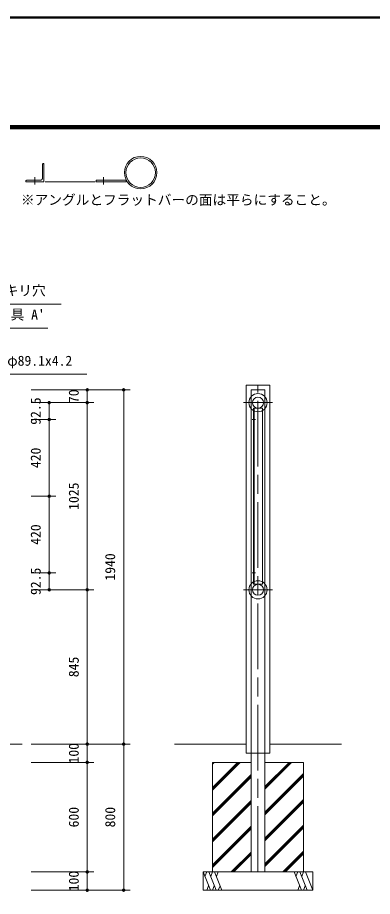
# Model space of a CAD drawing. Units: millimetres at full size, sheet at 1:30. Extents: x 0 to 12600, y 0 to 8910.
# Drawn here: x 3860 to 5806, y 4097 to 8910 of the extents above; entities that cross this region are included whole.
import ezdxf
from ezdxf.enums import TextEntityAlignment as Align

# ---------------------------------------------------------------- set-up
doc = ezdxf.new("R2010")
doc.units = ezdxf.units.MM
doc.header["$LTSCALE"] = 30
doc.linetypes.add('CHAIN', pattern=[18.5, 12, -1.5, 3.5, -1.5])
for name, color, linetype, lineweight in [('D-BMK', 2, 'CHAIN', 13), ('D-STR', 1, 'Continuous', 13), ('D-STR-DIM', 7, 'Continuous', 13), ('D-STR-HTXT', 7, 'Continuous', 13), ('D-STR-TXT', 7, 'Continuous', 13), ('D-TTL', 7, 'Continuous', 13)]:
    doc.layers.add(name, color=color, linetype=linetype, lineweight=lineweight)
doc.styles.add('ＭＳ ゴシック', font='')
doc.styles.get('ＭＳ ゴシック').set_extended_font_data('MS Gothic')

# ---------------------------------------------------------------- blocks, each defined once
blk = doc.blocks.new('filled_dot')
at = {"color": 0, "linetype": 'Continuous', "lineweight": -2, "const_width": 1.25}
blk.add_lwpolyline([(-0.625, 0, 1), (0.625, 0, 1)], format="xyb", close=True, dxfattribs=at)

msp = doc.modelspace()

# ---------------------------------------------------------------- linework, layer by layer
at = {"layer": 'D-BMK'}
for p, q in [((5178.33, 4231.29), (5178.33, 6896.29)), ((5257.33, 6801.29), (5099.33, 6801.29)), ((5257.33, 5776.29), (5099.33, 5776.29))]:
    msp.add_line(p, q, dxfattribs=at)
at = {"layer": 'D-STR'}
for p, q in [((3955.12, 7995.43), (3955.12, 8035.43)), ((4011.12, 8010.99), (4285.44, 8010.99)), ((4331.44, 7995.43), (4331.44, 8035.43)), ((5113.33, 6896.29), (5113.33, 4881.29)), ((5243.33, 6896.29), (5113.33, 6896.29)), ((5243.33, 6896.29), (5243.33, 4881.29)), ((5140.18, 6871.29), (5140.18, 4231.29)), ((5216.48, 6871.29), (5140.18, 6871.29)), ((5216.48, 6871.29), (5216.48, 4231.29)), ((5153.33, 6771.04), (5153.33, 5806.54)), ((5203.33, 6771.04), (5153.33, 6771.04)), ((5157.33, 6771.04), (5157.33, 5806.54)), ((5203.33, 6771.04), (5203.33, 5806.54)), ((5165.49, 6708.79), (5145.49, 6708.79)), ((5165.49, 5868.79), (5145.49, 5868.79)), ((5203.33, 5806.54), (5153.33, 5806.54)), ((3590.07, 4931.29), (3886.26, 4931.29)), ((4720.53, 4931.29), (5113.33, 4931.29)), ((5243.33, 4931.29), (5636.13, 4931.29)), ((5243.33, 4881.29), (5113.33, 4881.29)), ((4928.33, 4694.16), (5065.47, 4831.29)), ((4928.33, 4828.33), (4931.3, 4831.29)), ((4928.33, 4686.91), (5072.72, 4831.29)), ((4928.33, 4821.08), (4938.55, 4831.29)), ((4928.33, 4679.66), (5079.97, 4831.29)), ((5216.48, 4699.46), (5348.31, 4831.29)), ((5216.48, 4692.21), (5355.56, 4831.29)), ((5216.48, 4684.96), (5362.81, 4831.29)), ((5216.48, 4558.04), (5428.33, 4769.89)), ((4928.33, 4552.74), (5140.18, 4764.59)), ((4928.33, 4545.49), (5140.18, 4757.34)), ((4928.33, 4538.24), (5140.18, 4750.09)), ((5216.48, 4550.79), (5428.33, 4762.64)), ((5216.48, 4543.54), (5428.33, 4755.39)), ((4928.33, 4411.31), (5140.18, 4623.16)), ((5216.48, 4416.62), (5428.33, 4628.47)), ((5216.48, 4409.37), (5428.33, 4621.22)), ((4928.33, 4404.06), (5140.18, 4615.91)), ((4928.33, 4396.81), (5140.18, 4608.66)), ((5216.48, 4402.12), (5428.33, 4613.97)), ((4928.33, 4269.89), (5140.18, 4481.74)), ((5216.48, 4275.2), (5428.33, 4487.05)), ((5216.48, 4267.95), (5428.33, 4479.8)), ((4928.33, 4262.64), (5140.18, 4474.49)), ((4928.33, 4255.39), (5140.18, 4467.24)), ((5216.48, 4260.7), (5428.33, 4472.55)), ((5031.15, 4231.29), (5140.18, 4340.32)), ((5038.4, 4231.29), (5140.18, 4333.07)), ((5314, 4231.29), (5428.33, 4345.63)), ((5321.25, 4231.29), (5428.33, 4338.38)), ((5045.65, 4231.29), (5140.18, 4325.82)), ((5328.5, 4231.29), (5428.33, 4331.13)), ((4917.32, 4131.29), (4878.33, 4231.29)), ((4887.81, 4206.98), (4897.29, 4231.29)), ((4948.43, 4131.29), (4909.44, 4231.29)), ((4918.92, 4206.98), (4928.4, 4231.29)), ((4979.54, 4131.29), (4940.55, 4231.29)), ((4950.03, 4206.98), (4959.51, 4231.29)), ((5416.11, 4131.29), (5377.13, 4231.29)), ((5386.6, 4206.98), (5396.08, 4231.29)), ((5447.22, 4131.29), (5408.24, 4231.29)), ((5417.71, 4206.98), (5427.19, 4231.29)), ((5478.33, 4131.29), (5439.35, 4231.29)), ((4907.84, 4155.6), (4898.36, 4131.29)), ((4938.95, 4155.6), (4929.47, 4131.29)), ((4970.06, 4155.6), (4960.58, 4131.29)), ((5406.63, 4155.6), (5397.16, 4131.29)), ((5437.74, 4155.6), (5428.27, 4131.29))]:
    msp.add_line(p, q, dxfattribs=at)
for points in [[(4005.12, 8010.99), (3905.12, 8010.99), (3905.12, 8012.99), (3905.12, 8013.14), (3905.13, 8013.29), (3905.14, 8013.44), (3905.15, 8013.59), (3905.17, 8013.74), (3905.19, 8013.88), (3905.21, 8014.03), (3905.24, 8014.18), (3905.27, 8014.32), (3905.3, 8014.47), (3905.34, 8014.61), (3905.39, 8014.76), (3905.43, 8014.9), (3905.48, 8015.04), (3905.53, 8015.18), (3905.59, 8015.32), (3905.65, 8015.46), (3905.71, 8015.59), (3905.78, 8015.73), (3905.85, 8015.86), (3905.92, 8015.99), (3906, 8016.12), (3906.08, 8016.24), (3906.16, 8016.37), (3906.25, 8016.49), (3906.34, 8016.61), (3906.43, 8016.73), (3906.52, 8016.85), (3906.62, 8016.96), (3906.72, 8017.07), (3906.82, 8017.18), (3906.93, 8017.28), (3907.04, 8017.39), (3907.15, 8017.49), (3907.26, 8017.59), (3907.38, 8017.68), (3907.5, 8017.77), (3907.62, 8017.86), (3907.74, 8017.95), (3907.86, 8018.03), (3907.99, 8018.11), (3908.12, 8018.19), (3908.25, 8018.26), (3908.38, 8018.33), (3908.52, 8018.4), (3908.65, 8018.46), (3908.79, 8018.52), (3908.93, 8018.57), (3909.07, 8018.63), (3909.21, 8018.68), (3909.35, 8018.72), (3909.49, 8018.77), (3909.64, 8018.8), (3909.78, 8018.84), (3909.93, 8018.87), (3910.08, 8018.9), (3910.22, 8018.92), (3910.37, 8018.94), (3910.52, 8018.96), (3910.67, 8018.97), (3910.82, 8018.98), (3910.97, 8018.99), (3911.12, 8018.99), (3984.12, 8018.99), (3984.44, 8018.99), (3984.77, 8019.01), (3985.09, 8019.03), (3985.41, 8019.05), (3985.74, 8019.09), (3986.06, 8019.13), (3986.38, 8019.19), (3986.69, 8019.25), (3987.01, 8019.32), (3987.33, 8019.39), (3987.64, 8019.48), (3987.95, 8019.57), (3988.26, 8019.67), (3988.57, 8019.77), (3988.87, 8019.89), (3989.17, 8020.01), (3989.47, 8020.14), (3989.76, 8020.28), (3990.05, 8020.42), (3990.34, 8020.57), (3990.62, 8020.73), (3990.9, 8020.9), (3991.17, 8021.07), (3991.44, 8021.25), (3991.71, 8021.43), (3991.97, 8021.63), (3992.22, 8021.83), (3992.48, 8022.03), (3992.72, 8022.24), (3992.96, 8022.46), (3993.2, 8022.68), (3993.43, 8022.91), (3993.65, 8023.15), (3993.87, 8023.39), (3994.08, 8023.63), (3994.28, 8023.88), (3994.48, 8024.14), (3994.67, 8024.4), (3994.86, 8024.67), (3995.04, 8024.94), (3995.21, 8025.21), (3995.38, 8025.49), (3995.54, 8025.77), (3995.69, 8026.06), (3995.83, 8026.35), (3995.97, 8026.64), (3996.1, 8026.94), (3996.22, 8027.24), (3996.33, 8027.54), (3996.44, 8027.85), (3996.54, 8028.16), (3996.63, 8028.47), (3996.72, 8028.78), (3996.79, 8029.1), (3996.86, 8029.41), (3996.92, 8029.73), (3996.97, 8030.05), (3997.02, 8030.37), (3997.05, 8030.7), (3997.08, 8031.02), (3997.1, 8031.34), (3997.11, 8031.67), (3997.12, 8031.99), (3997.12, 8104.99), (3997.12, 8105.14), (3997.13, 8105.29), (3997.14, 8105.44), (3997.15, 8105.59), (3997.17, 8105.74), (3997.19, 8105.88), (3997.21, 8106.03), (3997.24, 8106.18), (3997.27, 8106.32), (3997.3, 8106.47), (3997.34, 8106.61), (3997.39, 8106.76), (3997.43, 8106.9), (3997.48, 8107.04), (3997.53, 8107.18), (3997.59, 8107.32), (3997.65, 8107.46), (3997.71, 8107.59), (3997.78, 8107.73), (3997.85, 8107.86), (3997.92, 8107.99), (3998, 8108.12), (3998.08, 8108.24), (3998.16, 8108.37), (3998.25, 8108.49), (3998.34, 8108.61), (3998.43, 8108.73), (3998.52, 8108.85), (3998.62, 8108.96), (3998.72, 8109.07), (3998.82, 8109.18), (3998.93, 8109.28), (3999.04, 8109.39), (3999.15, 8109.49), (3999.26, 8109.59), (3999.38, 8109.68), (3999.5, 8109.77), (3999.62, 8109.86), (3999.74, 8109.95), (3999.86, 8110.03), (3999.99, 8110.11), (4000.12, 8110.19), (4000.25, 8110.26), (4000.38, 8110.33), (4000.52, 8110.4), (4000.65, 8110.46), (4000.79, 8110.52), (4000.93, 8110.57), (4001.07, 8110.63), (4001.21, 8110.68), (4001.35, 8110.72), (4001.49, 8110.77), (4001.64, 8110.8), (4001.78, 8110.84), (4001.93, 8110.87), (4002.08, 8110.9), (4002.22, 8110.92), (4002.37, 8110.94), (4002.52, 8110.96), (4002.67, 8110.97), (4002.82, 8110.98), (4002.97, 8110.99), (4003.12, 8110.99), (4005.12, 8110.99)], [(4456.56, 8010.99), (4291.44, 8010.99), (4291.44, 8018.99), (4456.56, 8018.99)], [(5478.33, 4131.29), (4878.33, 4131.29), (4878.33, 4231.29), (5478.33, 4231.29)]]:
    msp.add_lwpolyline(points, close=True, dxfattribs=at)
msp.add_lwpolyline([(5216.48, 4831.29), (5428.33, 4831.29), (5428.33, 4231.29), (4928.33, 4231.29), (4928.33, 4831.29), (5140.18, 4831.29)], dxfattribs=at)
for centre, radius in [((4535.14, 8060.99), 89.1), ((4535.14, 8060.99), 80.7), ((5178.33, 6801.29), 50), ((5178.33, 6801.29), 30.25), ((5178.33, 5776.29), 50), ((5178.33, 5776.29), 30.25)]:
    msp.add_circle(centre, radius, dxfattribs=at)
at = {"layer": 'D-STR-DIM'}
for p, q in [((3934.26, 6871.29), (4278.38, 6871.29)), ((3934.26, 6871.29), (4478.04, 6871.29)), ((4242.38, 6871.29), (4242.38, 6801.29)), ((4442.04, 6871.29), (4442.04, 4931.29)), ((3934.26, 6801.29), (4278.38, 6801.29)), ((3934.26, 6801.29), (4278.38, 6801.29)), ((3934.26, 6801.29), (4069.88, 6801.29)), ((4033.88, 6801.29), (4033.88, 6708.79)), ((4242.38, 6801.29), (4242.38, 5776.29)), ((3934.26, 6708.79), (4069.88, 6708.79)), ((3934.26, 6708.79), (4069.88, 6708.79)), ((4033.88, 6708.79), (4033.88, 6288.79)), ((3934.26, 6288.79), (4069.88, 6288.79)), ((3934.26, 6288.79), (4069.88, 6288.79)), ((4033.88, 6288.79), (4033.88, 5868.79)), ((3934.26, 5868.79), (4069.88, 5868.79)), ((3934.26, 5868.79), (4069.88, 5868.79)), ((4033.88, 5868.79), (4033.88, 5776.29)), ((3934.26, 5776.29), (4278.38, 5776.29)), ((3934.26, 5776.29), (4278.38, 5776.29)), ((3934.26, 5776.29), (4069.88, 5776.29)), ((4242.38, 5776.29), (4242.38, 4931.29)), ((3934.26, 4931.29), (4278.38, 4931.29)), ((3934.26, 4931.29), (4478.04, 4931.29)), ((3934.26, 4931.29), (4278.38, 4931.29)), ((3934.26, 4931.29), (4478.04, 4931.29)), ((4242.38, 4931.29), (4242.38, 4831.29)), ((4442.04, 4931.29), (4442.04, 4131.29)), ((3934.26, 4831.29), (4278.38, 4831.29)), ((3934.26, 4831.29), (4278.38, 4831.29)), ((4242.38, 4831.29), (4242.38, 4231.29)), ((3934.26, 4231.29), (4278.38, 4231.29)), ((3934.26, 4231.29), (4278.38, 4231.29)), ((4242.38, 4231.29), (4242.38, 4131.29)), ((3934.26, 4131.29), (4278.38, 4131.29)), ((3934.26, 4131.29), (4478.04, 4131.29))]:
    msp.add_line(p, q, dxfattribs=at)
at = {"layer": 'D-STR-HTXT'}
for points in [[(2985.07, 6718.79), (3556.21, 7341.37), (3631.21, 7341.37), (4098.72, 7341.37)], [(3451.77, 6712.76), (3645.81, 7209.63), (3720.81, 7209.63), (4026.14, 7209.63)], [(3541.3, 6459.07), (3702.42, 6956.74), (3777.42, 6956.74), (4239.61, 6956.74)]]:
    msp.add_lwpolyline(points, dxfattribs=at)
at = {"layer": 'D-TTL', "color": 2, "lineweight": 140}
msp.add_line((12000, 8310), (600, 8310), dxfattribs=at)
at = {"layer": 'D-TTL', "color": 2, "lineweight": 50}
msp.add_lwpolyline([(0, 0), (12600, 0), (12600, 8910), (0, 8910)], close=True, dxfattribs=at)

# ---------------------------------------------------------------- block references
at = {"layer": 'D-STR-DIM', "xscale": 7.5, "yscale": 7.5}
for p, rotation in [((4242.38, 6871.29), 270), ((4442.04, 6871.29), 270), ((4033.88, 6801.29), 270), ((4242.38, 6801.29), 90), ((4242.38, 6801.29), 270), ((4033.88, 6708.79), 90), ((4033.88, 6708.79), 270), ((4033.88, 6288.79), 90), ((4033.88, 6288.79), 270), ((4033.88, 5868.79), 90), ((4033.88, 5868.79), 270), ((4033.88, 5776.29), 90), ((4242.38, 5776.29), 90), ((4242.38, 5776.29), 270), ((4242.38, 4931.29), 90), ((4242.38, 4931.29), 270), ((4442.04, 4931.29), 270), ((4442.04, 4931.29), 90), ((4242.38, 4831.29), 270), ((4242.38, 4831.29), 90), ((4242.38, 4231.29), 90), ((4242.38, 4231.29), 270), ((4242.38, 4131.29), 90), ((4442.04, 4131.29), 90)]:
    msp.add_blockref('filled_dot', p, dxfattribs=dict(at, rotation=rotation))

# ---------------------------------------------------------------- texts
at = {"layer": 'D-STR-DIM', "style": 'ＭＳ ゴシック'}
for s, p in [('70', (4140.75, 6836.29)), ('92.5', (3932.24, 6755.04)), ('420', (3932.24, 6498.79)), ('1025', (4140.75, 6288.79)), ('420', (3932.24, 6078.79)), ('1940', (4340.41, 5901.29)), ('92.5', (3932.24, 5822.54)), ('845', (4140.75, 5353.79)), ('100', (4140.75, 4881.29)), ('600', (4140.75, 4531.29)), ('800', (4340.41, 4531.29)), ('100', (4140.75, 4181.29))]:
    msp.add_text(s, height=54.99, rotation=90, dxfattribs=at).set_placement(p, align=Align.TOP_CENTER)
at = {"layer": 'D-STR-HTXT', "style": 'ＭＳ ゴシック'}
for s, p in [('φ10キリ穴', (3657.84, 7443)), ("金具 A'", (3747.44, 7311.26)), ('φ89.1x4.2', (3804.06, 7058.37))]:
    msp.add_text(s, height=54.99, dxfattribs=at).set_placement(p, align=Align.TOP_LEFT)
at = {"layer": 'D-STR-TXT', "style": 'ＭＳ ゴシック'}
msp.add_text('※アングルとフラットバーの面は平らにすること。', height=54.99, dxfattribs=at).set_placement((3878.89, 7939.58), align=Align.TOP_LEFT)

doc.saveas('drawing.dxf')
